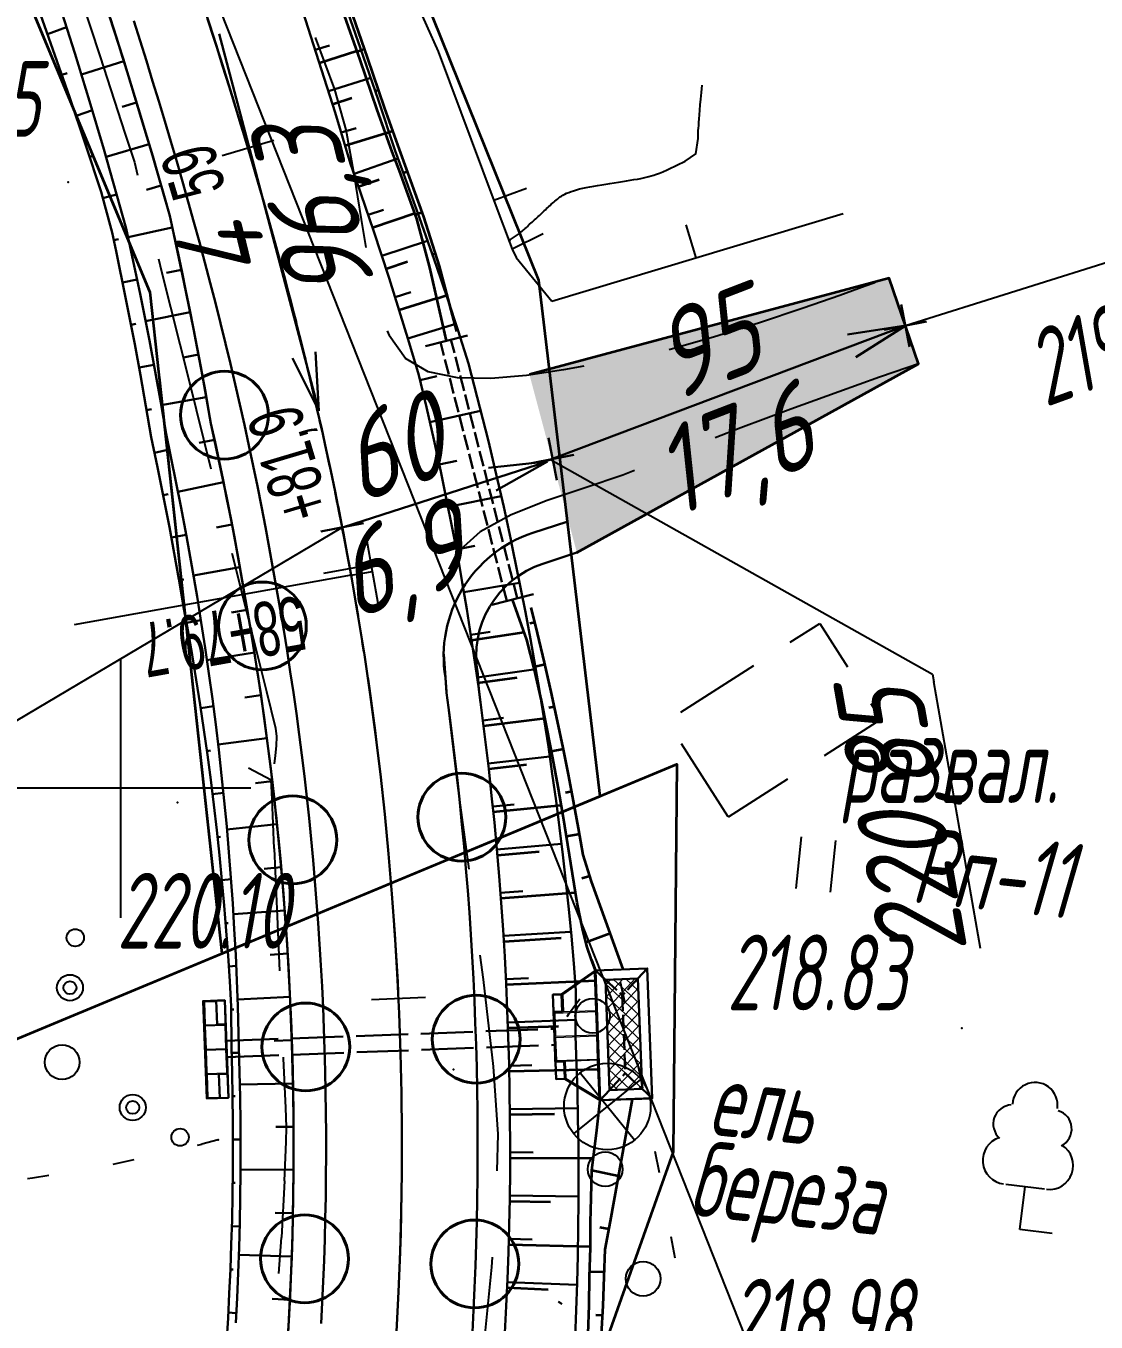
# Model space of a CAD drawing. Header units: millimetres. Extents: x -1799 to 6962, y -1020 to 4121.
# Drawn here: x 3390 to 3439.4, y 2454 to 2513.8 of the extents above; entities that cross this region are included whole.
import ezdxf
from ezdxf import colors
from ezdxf.entities.mleader import LeaderData, LeaderLine
from ezdxf.math import Vec2, Vec3

# ---------------------------------------------------------------- set-up
doc = ezdxf.new("R2010")
doc.units = ezdxf.units.MM
for name, pattern in [('ACAD_ISO02W100', [15, 12, -3]), ('CONTI', [0]), ('DASHED', [0.75, 0.5, -0.25]), ('STROT', [1.7, 0.5, -1.2])]:
    doc.linetypes.add(name, pattern=pattern)
for name, color, linetype, lineweight in [('10', 1, 'Continuous', 35), ('Гравий', 30, 'Continuous', 35), ('КОПИЯ_ОСЬ_13_ОТКОСЫ', 7, 'Continuous', 30), ('Огражд-перила', 1, 'ограждение2', 40), ('ОСЬ_ВЕРХ_ПОКРЫТИЯ_ГРАНИЦЫ_ПОЛОС', 7, 'Continuous', 30), ('ОСЬ_ВЕРХ_ПОКРЫТИЯ_ОСЬ', 1, 'Continuous', 30), ('Ось_примыкания', 1, 'Continuous', 35), ('Отметки', 5, 'Continuous', 30), ('Трубы мет.', 7, 'ACAD_ISO02W100', 30), ('Уклоны ПЧ', 5, 'Continuous', 30)]:
    doc.layers.add(name, color=color, linetype=linetype, lineweight=lineweight)
for name, color, linetype in [('GOR_BDEFAULT', 212, 'CONTI'), ('NAD_MDEFAULT', 7, 'CONTI'), ('PI_OTDEFAULT', 172, 'CONTI'), ('PI_TTDEFAULT', 5, 'CONTI'), ('SETKR', 2, 'CONTI'), ('SIT_LDEFAULT', 7, 'CONTI'), ('USLZNDEFAULT', 7, 'CONTI'), ('ZAPSKDEFAULT', 7, 'CONTI'), ('КОПИЯ_ОСЬ_ТАНГЕНСЫ', 1, 'Continuous'), ('ОСЬ_ВЕРХ_ПОКРЫТИЯ_ПИКЕТЫ', 1, 'Continuous'), ('ОСЬ_ВЕРХ_ПОКРЫТИЯ_РАЗБИВКА_КРИВ', 1, 'Continuous'), ('ОСЬ_ВЕРХ_ПОКРЫТИЯ_ТАНГЕНСЫ', 1, 'Continuous'), ('разметка', 7, 'Continuous')]:
    doc.layers.add(name, color=color, linetype=linetype)
doc.layers.add('видовое окно', color=132, linetype='CONTI', plot=False)
doc.styles.add('eskd', font='spds.shx', dxfattribs={"width": 1.2, "oblique": 15})
doc.styles.get("Standard").update_dxf_attribs({"font": 'arial.ttf'})
doc.styles.add('ГОСТ', font='', dxfattribs={"oblique": 15, "height": 4})
doc.styles.get('ГОСТ').set_extended_font_data('GOST type A')
doc.linetypes.add('ограждение2', pattern='A,0.25,-0.1,[132,ltypeshp.shx,S=0.1,R=0,X=-0.1,Y=0],-0.1,1', length=1.45)

# ---------------------------------------------------------------- blocks, each defined once
blk = doc.blocks.new('BL_333')
at = {"color": 0}
for p, q in [((0, -6), (0, 6)), ((-6, 0), (6, 0))]:
    blk.add_line(p, q, dxfattribs=at)
blk = doc.blocks.new('BL_2011')
at = {"color": 0}
for p, q in [((0, 0), (0, 2.4)), ((1.6, 0), (1.6, 2.4))]:
    blk.add_line(p, q, dxfattribs=at)
blk = doc.blocks.new('BL_2010')
at = {"color": 0}
for centre, radius in [((0, 5.78), 0.4), ((0, 3.46), 0.6), ((0, 3.46), 0.3), ((0, 0), 0.8), ((-3.46, -1.74), 0.6), ((3.46, -1.74), 0.6), ((-3.46, -1.74), 0.3), ((3.46, -1.74), 0.3), ((-5.78, -2.88), 0.4), ((5.78, -2.88), 0.4)]:
    blk.add_circle(centre, radius, dxfattribs=at)
blk = doc.blocks.new('BL_2002')
at = {"color": 0}
blk.add_circle((0, 0), 0.8, dxfattribs=at)
blk = doc.blocks.new('BL_7')
at = {"color": 0}
for p, q in [((-1.4, 1.4), (1.4, -1.4)), ((-1.4, -1.4), (1.4, 1.4))]:
    blk.add_line(p, q, dxfattribs=at)
blk.add_circle((0, 0), 2, dxfattribs=at)
blk = doc.blocks.new('BL_104')
at = {"color": 0}
for p, q in [((-0.9, 2), (0.9, 2)), ((0, 0), (0, 2)), ((1.5, 0), (0, 0))]:
    blk.add_line(p, q, dxfattribs=at)
for centre, radius, start, end in [((0, 5.8), 1.04, 358, 185), ((-0.94, 4.8), 0.88, 100, 235), ((0.94, 4.8), 0.88, 305, 80), ((-1, 3.1), 1.1, 115, 270), ((1, 3.1), 1.1, 270, 65)]:
    blk.add_arc(centre, radius, start, end, dxfattribs=at)
blk = doc.blocks.new('7')
at = {"layer": 'Огражд-перила', "linetype": 'Continuous'}
blk.add_circle((0, 0), 2.028, dxfattribs=at)
blk = doc.blocks.new('A$C25637593')
at = {"layer": 'Трубы мет.', "linetype": 'Continuous', "lineweight": 0}
h = blk.add_hatch(dxfattribs=at)
h.set_pattern_fill('ANSI37', color=256, scale=64, angle=180, style=0)
h.set_pattern_definition([(225, (2253.2026, 3680.535), (5.656854, -5.656854), []), (315, (2253.2026, 3680.535), (5.656854, 5.656854), [])])
h.paths.add_polyline_path([(49, 51), (79, 51), (79, -51), (49, -51)])
at = {"layer": 'Трубы мет.', "linetype": 'Continuous'}
for points in [[(8, -39), (8, -39), (40, -60), (40, -60), (40, 60), (8, 39), (8, 39)], [(40, 60), (49, 51)], [(88, 60), (79, 51)], [(0, 39), (0, 23), (0, 0), (0, -23), (0, -39)], [(0, 23), (8, 23), (8, 39), (0, 39)], [(0, -23), (8, -23), (8, -39), (0, -39)], [(40, -60), (49, -51)], [(79, -51), (88, -60)]]:
    blk.add_lwpolyline(points, dxfattribs=at)
for points in [[(40, 60), (88, 60), (88, -60), (40, -60)], [(49, 51), (79, 51), (79, -51), (49, -51)]]:
    blk.add_lwpolyline(points, close=True, dxfattribs=at)
at = {"layer": 'Трубы мет.', "linetype": 'Continuous', "lineweight": 0}
for points in [[(39, 23), (39, 58.1), (9, 38.5), (9, 23)], [(9, -23), (9, -38.5), (39, -58.1), (39, -23)]]:
    blk.add_lwpolyline(points, close=True, dxfattribs=at)
at = {"layer": 'Трубы мет.', "ltscale": 1.2}
for points in [[(49, 51), (64, 36)], [(79, 51), (64, 36)], [(64, 36), (64, -36)], [(49, -51), (64, -36)], [(64, -36), (79, -51)]]:
    blk.add_lwpolyline(points, dxfattribs=at)
at = {"layer": 'Трубы мет.', "linetype": 'Continuous', "lineweight": 0}
for points in [[(1, 22), (39, 22)], [(1, 22), (1, 0.5)], [(39, 0.5), (39, 22)], [(1, 0.5), (39, 0.5)], [(1, -0.5), (39, -0.5)], [(1, -0.5), (1, -22)], [(39, -22), (39, -0.5)], [(1, -22), (39, -22)]]:
    blk.add_lwpolyline(points, dxfattribs=at)
blk = doc.blocks.new('A$C2E0C0355')
at = {"lineweight": 30, "ltscale": 7}
blk.add_blockref('A$C25637593', (0, 0), dxfattribs=at)
blk = doc.blocks.new('A$C76A07AE2')
at = {"layer": 'Трубы мет.', "linetype": 'Continuous', "lineweight": 0}
for p, q in [((-18.9, 44.2), (-8, 44.2)), ((-18.9, 44.2), (-18.9, 23)), ((-4, 45), (-1.3, 45)), ((-18.9, 23), (0, 23)), ((-18.9, 22.1), (-0.9, 22.1)), ((-18.9, 22.1), (-18.9, 21.8)), ((-18.9, 21.8), (-18.9, 0.5)), ((-0.9, 22.1), (-0.9, 0.5)), ((-18.9, -0.5), (-18.9, -20.5)), ((-0.9, -0.5), (-0.9, -20.5)), ((-18.9, -20.5), (-18.9, -22)), ((-18.9, -22), (-0.9, -22)), ((-18.9, -23), (0, -23)), ((-18.9, -23), (-18.9, -44.1)), ((-0.9, -20.5), (-0.9, -22)), ((-18.9, -44.1), (-8, -44.1))]:
    blk.add_line(p, q, dxfattribs=at)
at = {"layer": 'Трубы мет.', "linetype": 'Continuous'}
blk.add_lwpolyline([(-20, -45), (0, -45), (0, 45), (-20, 45)], close=True, dxfattribs=at)
for points in [[(-8, 45), (-8, 23), (0, 23)], [(-8, -45), (-8, -23), (0, -23)]]:
    blk.add_lwpolyline(points, dxfattribs=at)
at = {"layer": 'Трубы мет.', "linetype": 'Continuous', "lineweight": 0}
for points in [[(-18.9, 0.5), (-0.9, 0.5)], [(-18.9, -0.5), (-0.9, -0.5)]]:
    blk.add_lwpolyline(points, dxfattribs=at)
blk = doc.blocks.new('*U52')
at = {"layer": 'КОПИЯ_ОСЬ_13_ОТКОСЫ'}
for points in [[(141.163, 226.288), (141.232, 227.423), (141.291, 228.559), (141.342, 229.696), (141.383, 230.833), (141.416, 231.97), (141.439, 233.107), (141.453, 234.244), (141.459, 235.382), (141.455, 236.519), (141.442, 237.657), (141.42, 238.794), (141.389, 239.931), (141.382, 241.829), (141.315, 242.994), (141.238, 244.159), (141.152, 245.323), (141.057, 246.486), (140.951, 247.649), (140.837, 248.81), (140.712, 249.971), (140.579, 251.13), (140.435, 252.289), (140.283, 253.446), (140.12, 254.602), (139.949, 255.756), (139.767, 256.909), (139.577, 258.061), (139.377, 259.211), (139.167, 260.359), (138.963, 261.562), (138.749, 262.764), (138.526, 263.963), (138.254, 265.349), (137.971, 266.733), (137.675, 268.114), (137.436, 269.549), (137.185, 270.982), (136.922, 272.413), (136.503, 274.568), (136.06, 276.717), (135.875, 277.578), (135.54, 278.824), (135.37, 279.447), (134.652, 281.644), (133.914, 283.834), (132.373, 288.209)], [(141.591, 227.214), (141.65, 228.37), (141.7, 229.526), (141.741, 230.683), (141.772, 231.84), (141.794, 232.998), (141.807, 234.155), (141.81, 235.313), (141.803, 236.47), (141.787, 237.628), (141.762, 238.785), (141.728, 239.942), (141.683, 241.843), (141.64, 243.029), (141.586, 244.214), (141.523, 245.4), (141.45, 246.584), (141.366, 247.768), (141.274, 248.952), (141.171, 250.134), (141.058, 251.316), (140.936, 252.496), (140.804, 253.676), (140.662, 254.854), (140.511, 256.032), (140.349, 257.207), (140.178, 258.382), (139.997, 259.555), (139.802, 260.763), (139.565, 262.157), (139.317, 263.549), (139.055, 264.939), (138.373, 268.276), (138.126, 269.716), (137.868, 271.153), (137.599, 272.589), (137.17, 274.748), (136.717, 276.903), (136.528, 277.766), (135.499, 281.418), (134.839, 283.644), (134.158, 285.864), (132.735, 290.302)], [(132.89, 286.739), (133.778, 287.052)], [(133.555, 284.853), (133.806, 284.941)], [(134.21, 282.963), (134.966, 283.219)], [(134.843, 281.066), (135.053, 281.135)], [(135.448, 279.16), (136.086, 279.335)], [(135.951, 277.225), (136.175, 277.273)], [(136.361, 275.267), (137.034, 275.405)], [(136.751, 273.306), (136.981, 273.35)], [(137.12, 271.34), (137.811, 271.465)], [(137.466, 269.37), (137.699, 269.41)], [(137.829, 267.404), (138.521, 267.552)], [(138.235, 265.446), (138.464, 265.492)], [(138.617, 263.482), (139.305, 263.611)], [(138.972, 261.514), (139.193, 261.552)], [(139.317, 259.544), (139.98, 259.664)], [(139.659, 257.574), (139.853, 257.606)], [(139.973, 255.598), (140.556, 255.687)], [(140.259, 253.619), (140.426, 253.642)], [(140.517, 251.636), (141.02, 251.698)], [(140.748, 249.649), (140.888, 249.664)], [(140.95, 247.66), (141.372, 247.699)], [(141.125, 245.667), (141.238, 245.676)], [(141.271, 243.673), (141.611, 243.695)], [(141.382, 241.676), (141.496, 241.676)], [(141.397, 239.676), (141.736, 239.686)], [(141.442, 237.677), (141.558, 237.678)], [(141.459, 235.677), (141.809, 235.677)], [(141.447, 233.677), (141.567, 233.675)], [(141.408, 231.677), (141.768, 231.667)], [(141.341, 229.678), (141.464, 229.673)], [(141.246, 227.68), (141.615, 227.66)]]:
    blk.add_lwpolyline(points, dxfattribs=at)
blk = doc.blocks.new('_None')
blk = doc.blocks.new('Крест')
at = {"layer": 'Отметки'}
for points in [[(0, 1), (0, -1)], [(-1, 0), (1, 0)]]:
    blk.add_lwpolyline(points, dxfattribs=at)
blk = doc.blocks.new('Стрелка')
at = {"layer": 'Уклоны ПЧ', "ltscale": 2}
for points in [[(-0.023, -0.048), (-0.023, 17.972)], [(-0.023, -0.048), (-0.578, 2.622)], [(-0.023, -0.048), (0.532, 2.622)]]:
    blk.add_lwpolyline(points, dxfattribs=at)

msp = doc.modelspace()

# ---------------------------------------------------------------- hatches: boundary and pattern name
at = {"layer": 'Гравий', "linetype": 'Continuous'}
msp.add_hatch(color=256, dxfattribs=at).paths.add_polyline_path([(3431.192, 2498.239), (3429.837, 2502.186), (3413.221, 2497.742), (3415.413, 2489.515)])

# ---------------------------------------------------------------- linework, layer by layer
at = {"layer": '10'}
for p, q in [((3413.656, 2502.103), (3392.016, 2555.773)), ((3413.656, 2502.103), (3392.016, 2555.773)), ((3382.716, 2532.693), (3395.226, 2502.653)), ((3382.716, 2532.693), (3395.69, 2501.54)), ((3416.486, 2478.263), (3413.656, 2502.103)), ((3416.486, 2478.263), (3413.656, 2502.103)), ((3395.69, 2501.54), (3399.006, 2470.993)), ((3396.116, 2497.613), (3399.006, 2470.993)), ((3399.006, 2470.993), (3416.486, 2478.263))]:
    msp.add_line(p, q, dxfattribs=at)
msp.add_lwpolyline([(3257.786, 2233.173), (3305.506, 2307.223), (3311.156, 2307.793), (3315.666, 2315.343), (3323.016, 2327.623), (3351.526, 2358.663), (3376.446, 2385.793), (3392.326, 2403.093), (3390.566, 2426.713), (3389.946, 2435.233), (3387.646, 2466.273), (3420.036, 2479.743), (3419.856, 2461.833), (3415.226, 2448.763), (3411.671, 2410.117), (3414.316, 2405.043), (3391.076, 2372.423), (3375.146, 2351.653), (3374.736, 2355.543), (3355.766, 2331.733), (3331.816, 2298.793), (3310.796, 2267.173)], dxfattribs=at)
at = {"layer": 'GOR_BDEFAULT', "color": 212, "elevation": 220, "flags": 128}
msp.add_lwpolyline([(3412.292, 2503.869), (3412.342, 2503.969), (3412.712, 2504.219), (3412.752, 2504.249), (3412.792, 2504.279), (3412.832, 2504.319), (3412.882, 2504.359), (3412.932, 2504.399), (3412.972, 2504.439), (3413.022, 2504.489), (3413.082, 2504.529), (3413.132, 2504.579), (3413.182, 2504.629), (3413.232, 2504.679), (3413.292, 2504.729), (3413.342, 2504.779), (3413.402, 2504.829), (3413.462, 2504.879), (3413.512, 2504.929), (3413.572, 2504.989), (3413.622, 2505.039), (3413.682, 2505.089), (3413.742, 2505.139), (3413.792, 2505.189), (3413.852, 2505.249), (3413.902, 2505.299), (3413.962, 2505.349), (3414.012, 2505.399), (3414.072, 2505.449), (3414.122, 2505.499), (3414.182, 2505.549), (3414.232, 2505.599), (3414.292, 2505.649), (3414.342, 2505.699), (3414.392, 2505.749), (3414.452, 2505.799), (3414.512, 2505.839), (3414.572, 2505.889), (3414.632, 2505.939), (3414.702, 2505.979), (3414.772, 2506.029), (3414.862, 2506.069), (3414.942, 2506.109), (3415.042, 2506.149), (3415.152, 2506.189), (3415.262, 2506.229), (3415.392, 2506.269), (3415.532, 2506.309), (3415.682, 2506.339), (3415.842, 2506.379), (3416.012, 2506.409), (3416.192, 2506.439), (3416.372, 2506.469), (3416.562, 2506.499), (3416.752, 2506.529), (3416.942, 2506.559), (3417.142, 2506.589), (3417.332, 2506.619), (3417.522, 2506.649), (3417.702, 2506.679), (3417.882, 2506.709), (3418.052, 2506.739), (3418.212, 2506.759), (3418.362, 2506.789), (3418.492, 2506.819), (3418.622, 2506.859), (3418.742, 2506.889), (3418.852, 2506.919), (3418.962, 2506.949), (3419.052, 2506.979), (3419.142, 2507.009), (3419.232, 2507.039), (3419.312, 2507.069), (3419.382, 2507.099), (3419.452, 2507.129), (3419.522, 2507.159), (3419.582, 2507.189), (3419.642, 2507.219), (3420.422, 2507.589), (3420.912, 2507.939), (3421.012, 2508.639), (3421.012, 2508.699), (3421.012, 2508.769), (3421.022, 2508.839), (3421.022, 2508.919), (3421.022, 2509.009), (3421.032, 2509.119), (3421.042, 2509.239), (3421.052, 2509.379), (3421.062, 2509.549), (3421.072, 2509.729), (3421.092, 2509.949), (3421.112, 2510.189), (3421.142, 2510.459), (3421.172, 2510.769), (3421.202, 2511.109)], dxfattribs=at)
at = {"layer": 'PI_TTDEFAULT', "color": 5}
for p in [(3391.912, 2506.619, 220.448), (3431.192, 2498.239, 219.176), (3396.962, 2477.969, 219.61)]:
    msp.add_point(p, dxfattribs=at)
at = {"layer": 'SIT_LDEFAULT', "color": 7}
for p, q in [((3392.052, 2516.479), (3393.392, 2512.409)), ((3407.932, 2515.079), (3409.012, 2512.659)), ((3404.232, 2510.899), (3403.342, 2513.299)), ((3393.392, 2512.409), (3394.532, 2508.889)), ((3409.012, 2512.659), (3411.582, 2505.769)), ((3404.752, 2509.039), (3404.232, 2510.899)), ((3394.532, 2508.889), (3394.972, 2507.539)), ((3405.132, 2506.999), (3404.752, 2509.039)), ((3394.972, 2507.539), (3395.122, 2506.949)), ((3405.462, 2504.899), (3405.132, 2506.999)), ((3413.082, 2506.329), (3411.582, 2505.769)), ((3411.582, 2505.769), (3412.422, 2503.529)), ((3420.912, 2503.129), (3427.712, 2505.179)), ((3405.682, 2503.599), (3405.472, 2504.899)), ((3420.452, 2504.659), (3420.912, 2503.129)), ((3413.862, 2504.229), (3412.422, 2503.529)), ((3412.422, 2503.529), (3412.612, 2503.139)), ((3396.082, 2503.079), (3396.232, 2502.489)), ((3412.612, 2503.139), (3414.252, 2501.129)), ((3414.252, 2501.119), (3420.912, 2503.129)), ((3396.232, 2502.489), (3397.482, 2497.499)), ((3428.732, 2501.819), (3427.562, 2501.389)), ((3429.172, 2501.979), (3428.732, 2501.819)), ((3425.862, 2500.799), (3423.852, 2500.129)), ((3427.562, 2501.389), (3425.862, 2500.799)), ((3406.752, 2499.539), (3406.672, 2499.749)), ((3423.852, 2500.129), (3421.732, 2499.469)), ((3407.502, 2498.479), (3406.742, 2499.539)), ((3421.732, 2499.459), (3419.722, 2498.899)), ((3408.552, 2497.869), (3407.502, 2498.479)), ((3419.722, 2498.889), (3419.672, 2498.879)), ((3409.892, 2497.579), (3408.552, 2497.869)), ((3414.802, 2497.949), (3413.092, 2497.689)), ((3415.732, 2498.129), (3414.802, 2497.959)), ((3430.702, 2498.069), (3429.392, 2497.609)), ((3431.192, 2498.239), (3430.702, 2498.069)), ((3397.482, 2497.499), (3398.512, 2493.379)), ((3411.432, 2497.549), (3409.892, 2497.579)), ((3413.092, 2497.689), (3411.432, 2497.549)), ((3429.392, 2497.609), (3427.512, 2496.939)), ((3427.512, 2496.939), (3425.292, 2496.139)), ((3425.292, 2496.139), (3422.992, 2495.279)), ((3422.992, 2495.269), (3421.802, 2494.809)), ((3417.532, 2493.089), (3415.802, 2492.509)), ((3418.082, 2493.299), (3417.532, 2493.089)), ((3415.802, 2492.509), (3414.042, 2491.919)), ((3414.042, 2491.919), (3412.382, 2491.259)), ((3412.382, 2491.259), (3410.942, 2490.479)), ((3410.942, 2490.479), (3409.862, 2489.509)), ((3399.482, 2489.489), (3400.122, 2486.919)), ((3409.862, 2489.509), (3409.492, 2488.749)), ((3400.122, 2486.919), (3401.072, 2483.089)), ((3425.272, 2485.369), (3426.642, 2486.239)), ((3426.642, 2486.239), (3427.922, 2484.239)), ((3409.262, 2484.819), (3409.412, 2482.879)), ((3420.212, 2482.149), (3423.582, 2484.299)), ((3401.072, 2483.089), (3401.492, 2481.399)), ((3409.412, 2482.879), (3409.902, 2478.759)), ((3428.992, 2482.549), (3429.462, 2481.809)), ((3429.462, 2481.809), (3426.832, 2480.129)), ((3401.492, 2481.399), (3401.532, 2481.019)), ((3401.522, 2480.589), (3401.472, 2480.139)), ((3401.532, 2481.019), (3401.522, 2480.589)), ((3422.402, 2477.309), (3420.252, 2480.679)), ((3401.482, 2480.139), (3401.432, 2479.749)), ((3400.252, 2479.569), (3401.292, 2479.019)), ((3401.282, 2479.019), (3401.322, 2478.129)), ((3409.902, 2478.759), (3410.422, 2474.889)), ((3425.142, 2479.049), (3422.402, 2477.299)), ((3401.322, 2478.129), (3401.422, 2475.839)), ((3401.432, 2475.839), (3401.572, 2472.699)), ((3401.562, 2472.699), (3401.672, 2470.199)), ((3410.932, 2470.919), (3411.082, 2469.789)), ((3411.092, 2469.789), (3411.552, 2465.779)), ((3417.412, 2469.679), (3417.542, 2469.119)), ((3417.542, 2469.119), (3417.632, 2468.709)), ((3415.072, 2468.249), (3415.372, 2468.659)), ((3415.372, 2468.659), (3415.552, 2468.899)), ((3414.962, 2468.089), (3415.072, 2468.249)), ((3401.852, 2466.209), (3401.852, 2466.149)), ((3401.852, 2466.149), (3401.952, 2463.859)), ((3411.552, 2465.779), (3411.762, 2462.649)), ((3418.242, 2465.769), (3418.442, 2464.789)), ((3401.952, 2463.859), (3401.992, 2462.969)), ((3401.992, 2462.969), (3401.972, 2462.299)), ((3411.762, 2462.649), (3411.722, 2460.959)), ((3398.092, 2462.179), (3397.872, 2462.129)), ((3398.842, 2462.389), (3398.092, 2462.189)), ((3401.972, 2462.299), (3401.892, 2460.489)), ((3394.952, 2461.459), (3393.972, 2461.249)), ((3419.022, 2461.859), (3419.212, 2460.879)), ((3391.022, 2460.739), (3390.262, 2460.619)), ((3390.262, 2460.609), (3390.032, 2460.589)), ((3401.902, 2460.489), (3401.762, 2457.869)), ((3401.752, 2457.869), (3401.632, 2456.209)), ((3419.752, 2457.919), (3419.932, 2456.939)), ((3411.472, 2456.509), (3411.132, 2453.119)), ((3411.502, 2456.969), (3411.472, 2456.509)), ((3414.742, 2454.799), (3414.572, 2454.909))]:
    msp.add_line(p, q, dxfattribs=at)
at = {"layer": 'видовое окно', "color": 5}
for p in [(3433.202, 2467.549, 218.596), (3398.842, 2462.389, 219.59)]:
    msp.add_point(p, dxfattribs=at)
at = {"layer": 'видовое окно', "color": 6}
msp.add_point((3409.712, 2465.629, 220.594), dxfattribs=at)
at = {"layer": 'Гравий', "linetype": 'Continuous'}
msp.add_lwpolyline([(3415.413, 2489.515), (3431.192, 2498.239), (3429.837, 2502.186), (3413.221, 2497.742)], dxfattribs=at)
at = {"layer": 'КОПИЯ_ОСЬ_13_ОТКОСЫ'}
for points in [[(3399.658, 2453.938), (3399.717, 2455.094), (3399.767, 2456.25), (3399.808, 2457.407), (3399.839, 2458.564), (3399.861, 2459.722), (3399.873, 2460.879), (3399.876, 2462.037), (3399.87, 2463.194), (3399.854, 2464.352), (3399.829, 2465.509), (3399.794, 2466.666), (3399.75, 2468.566), (3399.707, 2469.753), (3399.653, 2470.938), (3399.589, 2472.123), (3399.517, 2473.308), (3399.433, 2474.492), (3399.34, 2475.675), (3399.238, 2476.858), (3399.125, 2478.04), (3399.003, 2479.22), (3398.871, 2480.4), (3398.729, 2481.578), (3398.578, 2482.755), (3398.416, 2483.931), (3398.245, 2485.106), (3398.064, 2486.279), (3397.868, 2487.487), (3397.632, 2488.881), (3397.383, 2490.273), (3397.122, 2491.662), (3396.439, 2495), (3396.193, 2496.439), (3395.935, 2497.877), (3395.665, 2499.313), (3395.236, 2501.472), (3394.783, 2503.627), (3394.595, 2504.49), (3393.565, 2508.142), (3392.905, 2510.368), (3392.225, 2512.588), (3390.802, 2517.026)], [(3402.038, 2452.862), (3402.106, 2454.022), (3402.166, 2455.183), (3402.216, 2456.344), (3402.258, 2457.505), (3402.29, 2458.667), (3402.312, 2459.829), (3402.325, 2460.991), (3402.329, 2462.154), (3402.323, 2463.316), (3402.309, 2464.478), (3402.285, 2465.64), (3402.251, 2466.802), (3402.208, 2467.963), (3402.157, 2469.124), (3402.095, 2470.285), (3402.025, 2471.445), (3401.945, 2472.604), (3401.855, 2473.763), (3401.757, 2474.921), (3401.649, 2476.079), (3401.532, 2477.235), (3401.406, 2478.39), (3401.27, 2479.545), (3401.126, 2480.698), (3400.972, 2481.85), (3400.809, 2483), (3400.636, 2484.15), (3400.455, 2485.298), (3400.264, 2486.444), (3400.064, 2487.589), (3400.016, 2487.875), (3399.765, 2489.287), (3399.501, 2490.698), (3399.225, 2492.105), (3398.506, 2495.481), (3398.252, 2496.936), (3397.985, 2498.39), (3397.707, 2499.841), (3397.265, 2502.022), (3396.8, 2504.198), (3396.606, 2505.069), (3395.809, 2507.853), (3395.14, 2510.094), (3394.449, 2512.33), (3393.005, 2516.793)], [(3415.332, 2453.252), (3415.384, 2454.516), (3415.426, 2455.781), (3415.457, 2457.046), (3415.479, 2458.312), (3415.491, 2459.577), (3415.492, 2460.843), (3415.484, 2462.109), (3415.465, 2463.374), (3415.436, 2464.64), (3415.397, 2465.905), (3415.348, 2467.17), (3415.372, 2469.281), (3415.27, 2470.537), (3415.158, 2471.791), (3415.037, 2473.045), (3414.905, 2474.299), (3414.763, 2475.55), (3414.611, 2476.801), (3414.45, 2478.051), (3414.278, 2479.299), (3414.097, 2480.546), (3413.905, 2481.791), (3413.704, 2483.035), (3413.493, 2484.277), (3413.272, 2485.517), (3413.041, 2486.756), (3412.429, 2489.801), (3412.369, 2490.111), (3412.036, 2491.628), (3411.688, 2493.141), (3411.327, 2494.652), (3410.407, 2498.249), (3409.925, 2499.752), (3409.431, 2501.252), (3408.924, 2502.747), (3408.145, 2504.971), (3407.341, 2507.186), (3407.014, 2508.067), (3406.232, 2510.439), (3405.426, 2512.803), (3404.616, 2515.104)], [(3412.091, 2453.468), (3412.155, 2454.709), (3412.208, 2455.95), (3412.252, 2457.192), (3412.287, 2458.434), (3412.31, 2459.676), (3412.325, 2460.918), (3412.329, 2462.16), (3412.323, 2463.403), (3412.307, 2464.645), (3412.282, 2465.887), (3412.246, 2467.129), (3412.2, 2468.371), (3412.144, 2469.612), (3412.079, 2470.852), (3412.003, 2472.093), (3411.918, 2473.332), (3411.823, 2474.571), (3411.718, 2475.809), (3411.602, 2477.046), (3411.477, 2478.282), (3411.342, 2479.517), (3411.198, 2480.751), (3411.043, 2481.984), (3410.878, 2483.215), (3410.704, 2484.445), (3410.519, 2485.674), (3410.325, 2486.901), (3410.122, 2488.126), (3409.908, 2489.35), (3409.658, 2490.653), (3409.397, 2491.954), (3409.126, 2493.252), (3408.801, 2494.743), (3408.463, 2496.23), (3408.112, 2497.715), (3407.666, 2499.207), (3407.209, 2500.696), (3406.74, 2502.181), (3406.015, 2504.394), (3405.266, 2506.598), (3404.96, 2507.475), (3404.244, 2509.844), (3403.501, 2512.204), (3402.752, 2514.505)], [(3403.331, 2512.732), (3403.982, 2512.942)], [(3394.486, 2512.211), (3392.531, 2511.598)], [(3403.938, 2510.826), (3405.895, 2511.439)], [(3395.077, 2510.3), (3394.415, 2510.099)], [(3404.528, 2508.915), (3405.211, 2509.122)], [(3395.652, 2508.385), (3393.663, 2507.796)], [(3405.124, 2507.006), (3407.146, 2507.711)], [(3396.207, 2506.463), (3395.537, 2506.271)], [(3405.773, 2505.114), (3406.477, 2505.352)], [(3396.725, 2504.532), (3394.685, 2504.079)], [(3406.404, 2503.216), (3408.521, 2503.909)], [(3397.149, 2502.578), (3396.463, 2502.433)], [(3407.016, 2501.312), (3407.751, 2501.544)], [(3397.552, 2500.619), (3395.491, 2500.205)], [(3407.608, 2499.402), (3409.82, 2500.074)], [(3397.935, 2498.656), (3397.243, 2498.525)], [(3408.168, 2497.482), (3408.947, 2497.669)], [(3398.296, 2496.689), (3396.214, 2496.319)], [(3408.622, 2495.534), (3410.965, 2496.067)], [(3398.667, 2494.724), (3397.969, 2494.575)], [(3409.055, 2493.582), (3409.872, 2493.758)], [(3399.083, 2492.768), (3396.987, 2492.322)], [(3409.464, 2491.624), (3411.923, 2492.122)], [(3399.48, 2490.807), (3398.768, 2490.67)], [(3409.849, 2489.662), (3410.703, 2489.824)], [(3399.845, 2488.841), (3397.706, 2488.457)], [(3410.195, 2487.692), (3412.766, 2488.123)], [(3400.19, 2486.871), (3399.461, 2486.745)], [(3410.513, 2485.717), (3411.416, 2485.857)], [(3400.519, 2484.898), (3398.327, 2484.549)], [(3410.805, 2483.739), (3413.519, 2484.122)], [(3400.82, 2482.921), (3400.071, 2482.812)], [(3411.072, 2481.757), (3412.02, 2481.878)], [(3401.094, 2480.94), (3398.842, 2480.644)], [(3411.313, 2479.771), (3414.163, 2480.099)], [(3401.341, 2478.955), (3400.572, 2478.865)], [(3411.529, 2477.783), (3412.522, 2477.884)], [(3401.561, 2476.967), (3399.249, 2476.729)], [(3411.719, 2475.792), (3414.703, 2476.057)], [(3401.752, 2474.977), (3400.964, 2474.906)], [(3411.883, 2473.799), (3412.921, 2473.878)], [(3401.916, 2472.983), (3399.549, 2472.804)], [(3412.022, 2471.804), (3415.139, 2472)], [(3402.054, 2470.988), (3401.247, 2470.938)], [(3412.135, 2469.807), (3413.179, 2469.859)], [(3402.163, 2468.991), (3399.74, 2468.875)], [(3412.222, 2467.809), (3415.357, 2467.925)], [(3402.245, 2466.993), (3401.426, 2466.965)], [(3412.283, 2465.81), (3413.329, 2465.835)], [(3402.299, 2464.994), (3399.842, 2464.944)], [(3412.319, 2463.81), (3415.456, 2463.846)], [(3402.326, 2462.994), (3401.509, 2462.988)], [(3412.329, 2461.81), (3413.389, 2461.808)], [(3402.325, 2460.994), (3399.874, 2461.012)], [(3412.312, 2459.81), (3415.492, 2459.764)], [(3402.297, 2458.994), (3401.482, 2459.011)], [(3412.271, 2457.811), (3413.345, 2457.781)], [(3402.241, 2456.995), (3399.797, 2457.08)], [(3412.203, 2455.812), (3415.423, 2455.682)], [(3402.157, 2454.997), (3401.345, 2455.036)]]:
    msp.add_lwpolyline(points, dxfattribs=at)
at = {"layer": 'КОПИЯ_ОСЬ_ТАНГЕНСЫ'}
msp.add_line((3430.922, 2433.799), (3352.552, 2631.729), dxfattribs=at)
at = {"layer": 'ОСЬ_ВЕРХ_ПОКРЫТИЯ_ГРАНИЦЫ_ПОЛОС', "linetype": 'Continuous'}
for points in [[(3402.055, 2453.129), (3402.111, 2454.089), (3402.161, 2455.049), (3402.204, 2456.009), (3402.241, 2456.969), (3402.271, 2457.93), (3402.296, 2458.891), (3402.313, 2459.852), (3402.325, 2460.813), (3402.33, 2461.774), (3402.328, 2462.735), (3402.321, 2463.696), (3402.307, 2464.657), (3402.286, 2465.618), (3402.259, 2466.578), (3402.226, 2467.539), (3402.187, 2468.499), (3402.141, 2469.459), (3402.089, 2470.419), (3402.03, 2471.378), (3401.965, 2472.337), (3401.894, 2473.295), (3401.816, 2474.253), (3401.732, 2475.211), (3401.642, 2476.168), (3401.545, 2477.124), (3401.442, 2478.079), (3401.332, 2479.034), (3401.217, 2479.988), (3401.095, 2480.942), (3400.966, 2481.894), (3400.832, 2482.846), (3400.691, 2483.796), (3400.543, 2484.746), (3400.39, 2485.695), (3400.23, 2486.643), (3400.064, 2487.589), (3399.912, 2488.468), (3399.754, 2489.346), (3399.591, 2490.224), (3399.423, 2491.101), (3399.25, 2491.978), (3399.071, 2492.855), (3398.888, 2493.73), (3398.7, 2494.606), (3398.507, 2495.481), (3398.356, 2496.353), (3398.2, 2497.225), (3398.04, 2498.097), (3397.876, 2498.969), (3397.707, 2499.841), (3397.534, 2500.713), (3397.356, 2501.585), (3397.175, 2502.456), (3396.989, 2503.327), (3396.799, 2504.198), (3396.605, 2505.069), (3396.347, 2505.986), (3396.085, 2506.903), (3395.819, 2507.819), (3395.549, 2508.734), (3395.275, 2509.649), (3394.997, 2510.563), (3394.715, 2511.477), (3394.43, 2512.389), (3394.142, 2513.302), (3393.85, 2514.213)], [(3394.944, 2514.075), (3395.239, 2513.149), (3395.53, 2512.222), (3395.818, 2511.295), (3396.102, 2510.367), (3396.383, 2509.438), (3396.659, 2508.508), (3396.931, 2507.578), (3397.199, 2506.646), (3397.463, 2505.714), (3397.723, 2504.781), (3397.978, 2503.848), (3398.229, 2502.913), (3398.475, 2501.978), (3398.716, 2501.042), (3398.953, 2500.105), (3399.184, 2499.167), (3399.411, 2498.228), (3399.632, 2497.289), (3399.849, 2496.349), (3400.059, 2495.408), (3400.265, 2494.466), (3400.464, 2493.524), (3400.659, 2492.58), (3400.847, 2491.636), (3401.029, 2490.692), (3401.206, 2489.746), (3401.376, 2488.8), (3401.54, 2487.853), (3401.709, 2486.894), (3401.871, 2485.933), (3402.026, 2484.972), (3402.176, 2484.009), (3402.318, 2483.045), (3402.455, 2482.081), (3402.585, 2481.115), (3402.708, 2480.149), (3402.825, 2479.182), (3402.936, 2478.214), (3403.04, 2477.245), (3403.138, 2476.276), (3403.229, 2475.306), (3403.314, 2474.336), (3403.393, 2473.365), (3403.465, 2472.393), (3403.53, 2471.421), (3403.589, 2470.449), (3403.642, 2469.476), (3403.688, 2468.503), (3403.728, 2467.529), (3403.761, 2466.556), (3403.788, 2465.582), (3403.808, 2464.608), (3403.822, 2463.634), (3403.829, 2462.66), (3403.83, 2461.686), (3403.824, 2460.711), (3403.812, 2459.737), (3403.793, 2458.763), (3403.768, 2457.79), (3403.736, 2456.816), (3403.698, 2455.842), (3403.654, 2454.869), (3403.603, 2453.896)]]:
    msp.add_lwpolyline(points, dxfattribs=at)
for points in [[(3410.592, 2453.507), (3410.645, 2454.526), (3410.692, 2455.546), (3410.732, 2456.566), (3410.765, 2457.586), (3410.791, 2458.606), (3410.811, 2459.627), (3410.824, 2460.647), (3410.83, 2461.668), (3410.829, 2462.689), (3410.821, 2463.709), (3410.807, 2464.73), (3410.786, 2465.751), (3410.758, 2466.771), (3410.723, 2467.791), (3410.681, 2468.811), (3410.633, 2469.831), (3410.578, 2470.85), (3410.516, 2471.869), (3410.447, 2472.887), (3410.372, 2473.905), (3410.29, 2474.922), (3410.201, 2475.939), (3410.105, 2476.956), (3410.003, 2477.971), (3409.893, 2478.986), (3409.777, 2480), (3409.655, 2481.013), (3409.525, 2482.026), (3409.389, 2483.038), (3409.342, 2483.728), (3409.342, 2483.728), (3409.342, 2483.728), (3409.342, 2483.728), (3409.342, 2483.728, -0.370478), (3413.378, 2490.423), (3414.943, 2490.939)], [(3410.966, 2482.57), (3410.882, 2483.189), (3410.833, 2483.91, -0.374811), (3413.848, 2488.999), (3415.413, 2489.515)]]:
    msp.add_lwpolyline(points, format="xyb", dxfattribs=at)
at = {"layer": 'ОСЬ_ВЕРХ_ПОКРЫТИЯ_ОСЬ'}
msp.add_lwpolyline([(3380.453, 2376.375, 0.1988), (3404.986, 2488.467), (3404.986, 2488.467), (3404.81, 2489.435), (3404.627, 2490.401), (3404.439, 2491.366), (3404.244, 2492.331), (3404.043, 2493.294), (3403.837, 2494.255), (3403.625, 2495.216), (3403.407, 2496.175), (3403.184, 2497.133), (3402.955, 2498.09), (3402.722, 2499.045), (3402.483, 2499.999), (3402.239, 2500.952), (3401.99, 2501.904), (3401.736, 2502.854), (3401.478, 2503.803), (3401.215, 2504.751), (3400.948, 2505.697), (3400.676, 2506.643), (3400.4, 2507.587), (3400.12, 2508.53), (3399.836, 2509.471), (3399.548, 2510.412), (3399.255, 2511.351), (3398.96, 2512.289), (3398.66, 2513.226), (3398.357, 2514.162)], format="xyb", dxfattribs=at)
at = {"layer": 'ОСЬ_ВЕРХ_ПОКРЫТИЯ_ПИКЕТЫ'}
for p, q in [((3401.419, 2508.548), (3399.023, 2507.835)), ((3401.419, 2508.548), (3399.023, 2507.835)), ((3406.163, 2488.988), (3403.703, 2488.542)), ((3408.422, 2468.963), (3405.925, 2468.849))]:
    msp.add_line(p, q, dxfattribs=at)
at = {"layer": 'ОСЬ_ВЕРХ_ПОКРЫТИЯ_РАЗБИВКА_КРИВ'}
for p, q in [((3406.235, 2487.166), (3405.706, 2490.12)), ((3404.986, 2488.467), (3392.189, 2486.178)), ((3404.986, 2488.467), (3405.971, 2488.643))]:
    msp.add_line(p, q, dxfattribs=at)
at = {"layer": 'ОСЬ_ВЕРХ_ПОКРЫТИЯ_ТАНГЕНСЫ'}
msp.add_line((3430.922, 2433.799), (3352.552, 2631.729), dxfattribs=at)
at = {"layer": 'Ось_примыкания', "color": 0}
for p, q in [((3403.521, 2512.141), (3405.255, 2512.685)), ((3405.611, 2512.768), (3405.268, 2512.649)), ((3404.121, 2510.233), (3405.014, 2510.513)), ((3406.253, 2510.874), (3406.086, 2510.818)), ((3404.705, 2508.32), (3406.579, 2508.887)), ((3406.91, 2508.985), (3406.585, 2508.87)), ((3407.591, 2507.105), (3407.431, 2507.047)), ((3405.327, 2506.419), (3406.285, 2506.745)), ((3405.97, 2504.526), (3407.925, 2505.19)), ((3408.268, 2505.223), (3407.955, 2505.11)), ((3408.881, 2503.319), (3408.727, 2503.265)), ((3406.594, 2502.625), (3407.596, 2502.954)), ((3409.459, 2501.403), (3408.946, 2501.231)), ((3407.202, 2500.72), (3408.937, 2501.269)), ((3410.55, 2485.47), (3412.978, 2485.835)), ((3413.474, 2486.289), (3413.248, 2486.233)), ((3413.938, 2484.343), (3413.423, 2484.225)), ((3410.839, 2483.491), (3412.663, 2483.749)), ((3414.375, 2482.392), (3414.119, 2482.336)), ((3411.103, 2481.508), (3413.946, 2481.865)), ((3414.79, 2480.435), (3414.245, 2480.326)), ((3411.342, 2479.523), (3413.081, 2479.727)), ((3415.178, 2478.473), (3414.891, 2478.418)), ((3411.553, 2477.534), (3414.692, 2477.851)), ((3415.543, 2476.507), (3414.935, 2476.4)), ((3411.74, 2475.543), (3413.679, 2475.708)), ((3416.017, 2474.568), (3415.641, 2474.451)), ((3411.902, 2473.549), (3415.351, 2473.814)), ((3412.037, 2471.554), (3414.694, 2471.715)), ((3416.953, 2471.921), (3415.83, 2471.499)), ((3412.147, 2469.557), (3416.288, 2469.742)), ((3412.23, 2467.559), (3414.558, 2467.644)), ((3412.289, 2465.559), (3416.439, 2465.65)), ((3412.321, 2463.56), (3414.373, 2463.586)), ((3412.327, 2461.56), (3416.18, 2461.548)), ((3417.342, 2460.712), (3416.111, 2460.975)), ((3412.309, 2459.56), (3414.19, 2459.524)), ((3416.896, 2458.255), (3416.472, 2458.339)), ((3412.263, 2457.56), (3416.042, 2457.456)), ((3416.687, 2456.273), (3416.003, 2456.291)), ((3412.192, 2455.562), (3414.092, 2455.479)), ((3416.6, 2454.275), (3416.284, 2454.292))]:
    msp.add_line(p, q, dxfattribs=at)
for points in [[(3409.386, 2499.295), (3408.617, 2502.681), (3408.018, 2504.936), (3407.214, 2507.15), (3406.886, 2508.03), (3406.19, 2509.969), (3405.398, 2512.28), (3404.584, 2514.584), (3403.75, 2516.871), (3402.898, 2519.151), (3401.146, 2523.673), (3399.339, 2528.156), (3398.972, 2529.049), (3396.759, 2534.228), (3396.012, 2535.946), (3393.751, 2541.077), (3392.052, 2544.533), (3390.846, 2547.152), (3390.724, 2547.423), (3389.489, 2550.297)], [(3409.874, 2499.727), (3409.065, 2502.742), (3408.34, 2505.024), (3407.541, 2507.243), (3407.216, 2508.125), (3406.524, 2510.069), (3405.744, 2512.387), (3404.942, 2514.698), (3404.12, 2516.992), (3403.279, 2519.279), (3401.55, 2523.817), (3399.766, 2528.314), (3399.403, 2529.209), (3397.207, 2534.4), (3396.465, 2536.121), (3394.222, 2541.262), (3392.641, 2544.765), (3391.422, 2547.737), (3390.278, 2550.451), (3389.995, 2550.364)]]:
    msp.add_lwpolyline(points, dxfattribs=at)
at = {"layer": 'Ось_примыкания', "color": 0, "ltscale": 7}
for points in [[(3416.093, 2470.696), (3416.093, 2470.696), (3416.093, 2470.696), (3416.27, 2470.216), (3416.093, 2470.696), (3415.867, 2471.338), (3415.681, 2472.154), (3415.431, 2473.329), (3415.208, 2474.676), (3414.999, 2476.015), (3414.778, 2477.351), (3414.547, 2478.686), (3414.304, 2480.018), (3414.049, 2481.349), (3413.784, 2482.677), (3413.456, 2484.096), (3413.101, 2485.487), (3412.446, 2487.346)], [(3417.547, 2470.264), (3417.547, 2470.264), (3417.547, 2470.264), (3417.547, 2470.264), (3417.547, 2470.264), (3417.547, 2470.264), (3417.547, 2470.264), (3417.547, 2470.264), (3416.093, 2474.321), (3415.711, 2475.553), (3415.493, 2476.791), (3415.264, 2478.028), (3415.026, 2479.262), (3414.778, 2480.495), (3414.521, 2481.725), (3414.225, 2483.082), (3413.917, 2484.437), (3413.597, 2485.788), (3413.304, 2486.979)], [(3415.928, 2453.432), (3415.989, 2454.754), (3415.994, 2456.056), (3416.042, 2457.399), (3416.049, 2458.586), (3416.075, 2459.691), (3416.11, 2460.968), (3416.338, 2462.84), (3416.492, 2464.22)], [(3416.554, 2453.399), (3416.623, 2454.726), (3416.681, 2456.054), (3416.714, 2457.329), (3416.969, 2458.626), (3417.977, 2464.267), (3417.977, 2464.267), (3417.977, 2464.267), (3417.977, 2464.267)]]:
    msp.add_lwpolyline(points, dxfattribs=at)
at = {"layer": 'Отметки', "linetype": 'ByBlock', "lineweight": -2, "ltscale": 0.2}
msp.add_line((3431.84, 2483.892), (3431.902, 2483.537), dxfattribs=at)
for points in [[(3414.19, 2493.82), (3431.84, 2483.892)], [(3434.065, 2471.219), (3431.902, 2483.537)]]:
    msp.add_lwpolyline(points, dxfattribs=at)
at = {"layer": 'разметка', "linetype": 'DASHED', "lineweight": 30, "ltscale": 14}
msp.add_lwpolyline([(3400.227, 2508.168, 0.014728), (3395.18, 2523.401, 0.008075), (3387.613, 2543.174), (3382.909, 2555.059)], format="xyb", dxfattribs=at)
at = {"layer": 'разметка', "linetype": 'STROT', "lineweight": 30, "ltscale": 7}
for points in [[(3402.444, 2500.181, 0.009227), (3400.227, 2508.169)], [(3401.789, 2421.663, 0.103944), (3405.828, 2483.23, 0.103944)]]:
    msp.add_lwpolyline(points, format="xyb", dxfattribs=at)
at = {"layer": 'разметка', "linetype": 'STROT', "lineweight": 30}
msp.add_lwpolyline([(3405.828, 2483.23, 0.008841), (3404.986, 2488.467, 0.016866), (3402.444, 2500.181, 0.016866)], format="xyb", dxfattribs=at)
at = {"layer": 'Трубы мет.', "lineweight": 30}
for points in [[(3410.354, 2499.543), (3408.417, 2499.046)], [(3413.415, 2487.594), (3411.478, 2487.098)]]:
    msp.add_lwpolyline(points, dxfattribs=at)
at = {"layer": 'Трубы мет.', "lineweight": 30, "ltscale": 0.06}
for points in [[(3412.176, 2487.277), (3409.115, 2499.226)], [(3412.66, 2487.401), (3409.599, 2499.349)]]:
    msp.add_lwpolyline(points, dxfattribs=at)
at = {"layer": 'Трубы мет.', "linetype": 'Continuous'}
for points in [[(3416.492, 2464.22), (3418.891, 2464.296), (3418.668, 2470.305), (3416.27, 2470.216)], [(3416.492, 2464.22), (3414.854, 2465.21), (3414.455, 2465.195), (3414.31, 2469.093), (3414.71, 2469.108), (3416.27, 2470.216)]]:
    msp.add_lwpolyline(points, close=True, dxfattribs=at)
at = {"layer": 'Трубы мет.', "linetype": 'Continuous', "ltscale": 0.2}
msp.add_lwpolyline([(3399.233, 2466.582), (3399.15, 2468.831), (3398.15, 2468.794), (3398.317, 2464.297), (3399.316, 2464.334)], close=True, dxfattribs=at)
for points in [[(3414.433, 2465.77), (3414.332, 2468.518)], [(3399.284, 2465.208), (3399.182, 2467.956)]]:
    msp.add_lwpolyline(points, dxfattribs=at)
at = {"layer": 'Трубы мет.', "ltscale": 0.2}
for points in [[(3399.219, 2466.957), (3414.369, 2467.519), (3414.369, 2467.519)], [(3399.247, 2466.208), (3414.396, 2466.769), (3414.396, 2466.769)]]:
    msp.add_lwpolyline(points, dxfattribs=at)
at = {"layer": 'Уклоны ПЧ', "ltscale": 2}
for points in [[(3414.051, 2493.725), (3404.627, 2490.688)], [(3414.051, 2493.725), (3411.339, 2493.434)], [(3414.051, 2493.725), (3411.68, 2492.378)]]:
    msp.add_lwpolyline(points, dxfattribs=at)

# ---------------------------------------------------------------- block references
at = {"layer": 'SETKR', "color": 82}
msp.add_blockref('BL_333', (3394.352, 2478.639), dxfattribs=at)
at = {"layer": 'USLZNDEFAULT', "color": 7}
for name, p, rotation in [('BL_2002', (3416.142, 2468.119), 354.0000000000001), ('BL_7', (3416.822, 2463.929), 354.0000000000001), ('BL_104', (3435.874, 2458.241), 353), ('BL_2002', (3416.722, 2461.029), 354.0000000000001), ('BL_2002', (3418.472, 2455.969), 354.0000000000001)]:
    msp.add_blockref(name, p, dxfattribs=dict(at, rotation=rotation))
at = {"layer": 'ZAPSKDEFAULT', "color": 7, "rotation": 354.0000000000001}
for name, p in [('BL_2011', (3425.54, 2473.992)), ('BL_2010', (3391.637, 2465.974))]:
    msp.add_blockref(name, p, dxfattribs=at)
at = {"layer": 'КОПИЯ_ОСЬ_13_ОТКОСЫ'}
msp.add_blockref('*U52', (3258.067, 2226.724), dxfattribs=at)
at = {"layer": 'Огражд-перила', "linetype": 'Continuous', "rotation": 23.79722527089303}
for p in [(3399.135, 2495.861), (3400.887, 2486.125), (3410.099, 2477.292), (3402.291, 2476.242), (3410.763, 2467.037), (3402.892, 2466.678), (3402.833, 2456.89), (3410.699, 2456.653)]:
    msp.add_blockref('7', p, dxfattribs=at)
at = {"layer": 'Отметки', "rotation": 100.9132534639386}
for p in [(3430.588, 2499.997), (3414.293, 2493.834), (3404.573, 2490.678)]:
    msp.add_blockref('Крест', p, dxfattribs=at)
at = {"layer": 'Трубы мет.', "lineweight": 30, "ltscale": 7}
for name, p, xscale, yscale, zscale, rotation in [('A$C2E0C0355', (3414.382, 2467.144), 0.05, 0.05, 0.05, 2.123438447194347), ('A$C76A07AE2', (3399.233, 2466.582), 0.05000000000000002, 0.05000000000000002, 0.05000000000000002, 2.123438447355869)]:
    msp.add_blockref(name, p, dxfattribs=dict(at, xscale=xscale, yscale=yscale, zscale=zscale, rotation=rotation))
at = {"layer": 'Уклоны ПЧ'}
for p, rotation in [((3403.502, 2496.108), 14.77851444292578), ((3430.555, 2500.005), 110.6393216450394)]:
    msp.add_blockref('Стрелка', p, dxfattribs=dict(at, rotation=rotation))

# ---------------------------------------------------------------- texts
at = {"layer": 'NAD_MDEFAULT', "color": 7, "style": 'eskd', "oblique": 10, "width": 0.8}
msp.add_text('развал.', height=3.5, dxfattribs=at).set_placement((3427.618, 2477.949))
for s, p in [(' Рп-11', (3429.385, 2473.509)), ('ель', (3421.449, 2462.638)), (' береза', (3419.098, 2459.061))]:
    msp.add_text(s, height=3.5, rotation=354, dxfattribs=at).set_placement(p)
at = {"layer": 'PI_OTDEFAULT', "color": 172, "style": 'eskd', "oblique": 10, "width": 0.8}
for s, p in [('220.45', (3382.012, 2508.719)), ('220.10', (3394.172, 2471.219)), ('218.83', (3422.349, 2468.364)), ('218.98', (3422.512, 2452.469))]:
    msp.add_text(s, height=3.5, dxfattribs=at).set_placement(p)
msp.add_text('219.18', height=3.5, rotation=20, dxfattribs=at).set_placement((3437.062, 2496.219))
at = {"layer": 'ОСЬ_ВЕРХ_ПОКРЫТИЯ_ПИКЕТЫ', "width": 0.6}
for s, p in [('59', (3399.211, 2506.326)), ('+81,9', (3404.068, 2491.405))]:
    msp.add_text(s, height=2.5, rotation=106.58486, dxfattribs=at).set_placement(p)
at = {"layer": 'ОСЬ_ВЕРХ_ПОКРЫТИЯ_РАЗБИВКА_КРИВ', "width": 0.6}
msp.add_text('58+79.7', height=2.5, rotation=190.14184, dxfattribs=at).set_placement((3402.613, 2487.535))
at = {"layer": 'Отметки', "ltscale": 0.2, "insert": (3427.371, 2482.742), "char_height": 4, "attachment_point": 3, "rotation": 99.95859, "style": 'ГОСТ'}
msp.add_mtext('220,85', dxfattribs=at)
at = {"layer": 'Уклоны ПЧ', "style": 'ГОСТ', "oblique": 15}
for s, rotation, p in [('96,3', 103.59214, (3406.179, 2501.646)), ('4', 103.59214, (3401.283, 2502.605)), ('95', 21.04981, (3419.865, 2496.466)), ('17,6', 21.04981, (3419.886, 2491.096)), ('60', 18.27423, (3405.278, 2491.759)), ('6,9', 18.27423, (3405.039, 2486.395))]:
    msp.add_text(s, height=4, rotation=rotation, dxfattribs=at).set_placement(p)

# ---------------------------------------------------------------- leaders
at = {"layer": 'Отметки', "ltscale": 0.2}
ml = msp.add_multileader_mtext('Standard', dxfattribs=at)
ml.set_content('219,18', color=256, style='ГОСТ')
ml.set_leader_properties()
ml.set_arrow_properties(name='NONE')
ml.build(insert=Vec2(0, 0))
ml.multileader.update_dxf_attribs({"text_left_attachment_type": 6, "text_right_attachment_type": 6, "dogleg_length": 0.36, "arrow_head_size": 2})
ctx = ml.context
ctx.base_point, ctx.arrow_head_size, ctx.landing_gap_size, ctx.plane_origin, ctx.plane_x_axis, ctx.plane_y_axis = Vec3(3470.283, 2492.328), 2, 0, Vec3(3463.881, 2537.163), Vec3(-0.172936, 0.984933), Vec3(-0.984933, -0.172936)
ctx.left_attachment, ctx.right_attachment, ctx.text_align_type = 6, 6, 2
notes = []
notes.append((ctx, [(1, (1, 1, 0), (3466.932, 2511.41), (0.172936, -0.984933), 0.36, [(0, [(3430.588, 2499.997)], 0, [])])]))
ctx.mtext.insert, ctx.mtext.text_direction, ctx.mtext.rotation, ctx.mtext.alignment, ctx.mtext.line_spacing_style, ctx.mtext.flow_direction = Vec3(3462.464, 2510.26), Vec3(-0.172936, 0.984933), 1.744607, 3, 2, 5
ml = msp.add_multileader_mtext('Standard', dxfattribs=at)
ml.set_content('221,32', color=256, style='ГОСТ')
ml.set_leader_properties()
ml.set_arrow_properties(name='NONE')
ml.build(insert=Vec2(0, 0))
ml.multileader.update_dxf_attribs({"text_left_attachment_type": 6, "text_right_attachment_type": 6, "dogleg_length": 0.36, "arrow_head_size": 2})
ctx = ml.context
ctx.base_point, ctx.arrow_head_size, ctx.landing_gap_size, ctx.plane_origin, ctx.plane_x_axis, ctx.plane_y_axis = Vec3(3382.884, 2455.951), 2, 0, Vec3(3435.216, 2504.789), Vec3(-0.172936, 0.984933), Vec3(-0.984933, -0.172936)
ctx.left_attachment, ctx.right_attachment, ctx.text_align_type = 6, 6, 2
notes.append((ctx, [(1, (1, 1, 0), (3379.411, 2475.733), (0.172936, -0.984933), 0.36, [(0, [(3404.573, 2490.678)], 0, [])])]))
ctx.mtext.insert, ctx.mtext.text_direction, ctx.mtext.rotation, ctx.mtext.alignment, ctx.mtext.line_spacing_style, ctx.mtext.flow_direction = Vec3(3374.942, 2474.583), Vec3(-0.172936, 0.984933), 1.744607, 3, 2, 5
for ctx, leaders in notes:
    for number, flags, end, landing, length, lines in leaders:
        leader = LeaderData()
        leader.index, (leader.has_last_leader_line, leader.has_dogleg_vector, leader.attachment_direction) = number, flags
        leader.last_leader_point, leader.dogleg_vector, leader.dogleg_length = Vec3(end), Vec3(landing), length
        for number, points, colour, breaks in lines:
            line = LeaderLine()
            line.index, line.vertices, line.color, line.breaks = number, Vec3.list(points), colors.encode_raw_color(colour), breaks
            leader.lines.append(line)
        ctx.leaders.append(leader)

doc.saveas('drawing.dxf')
